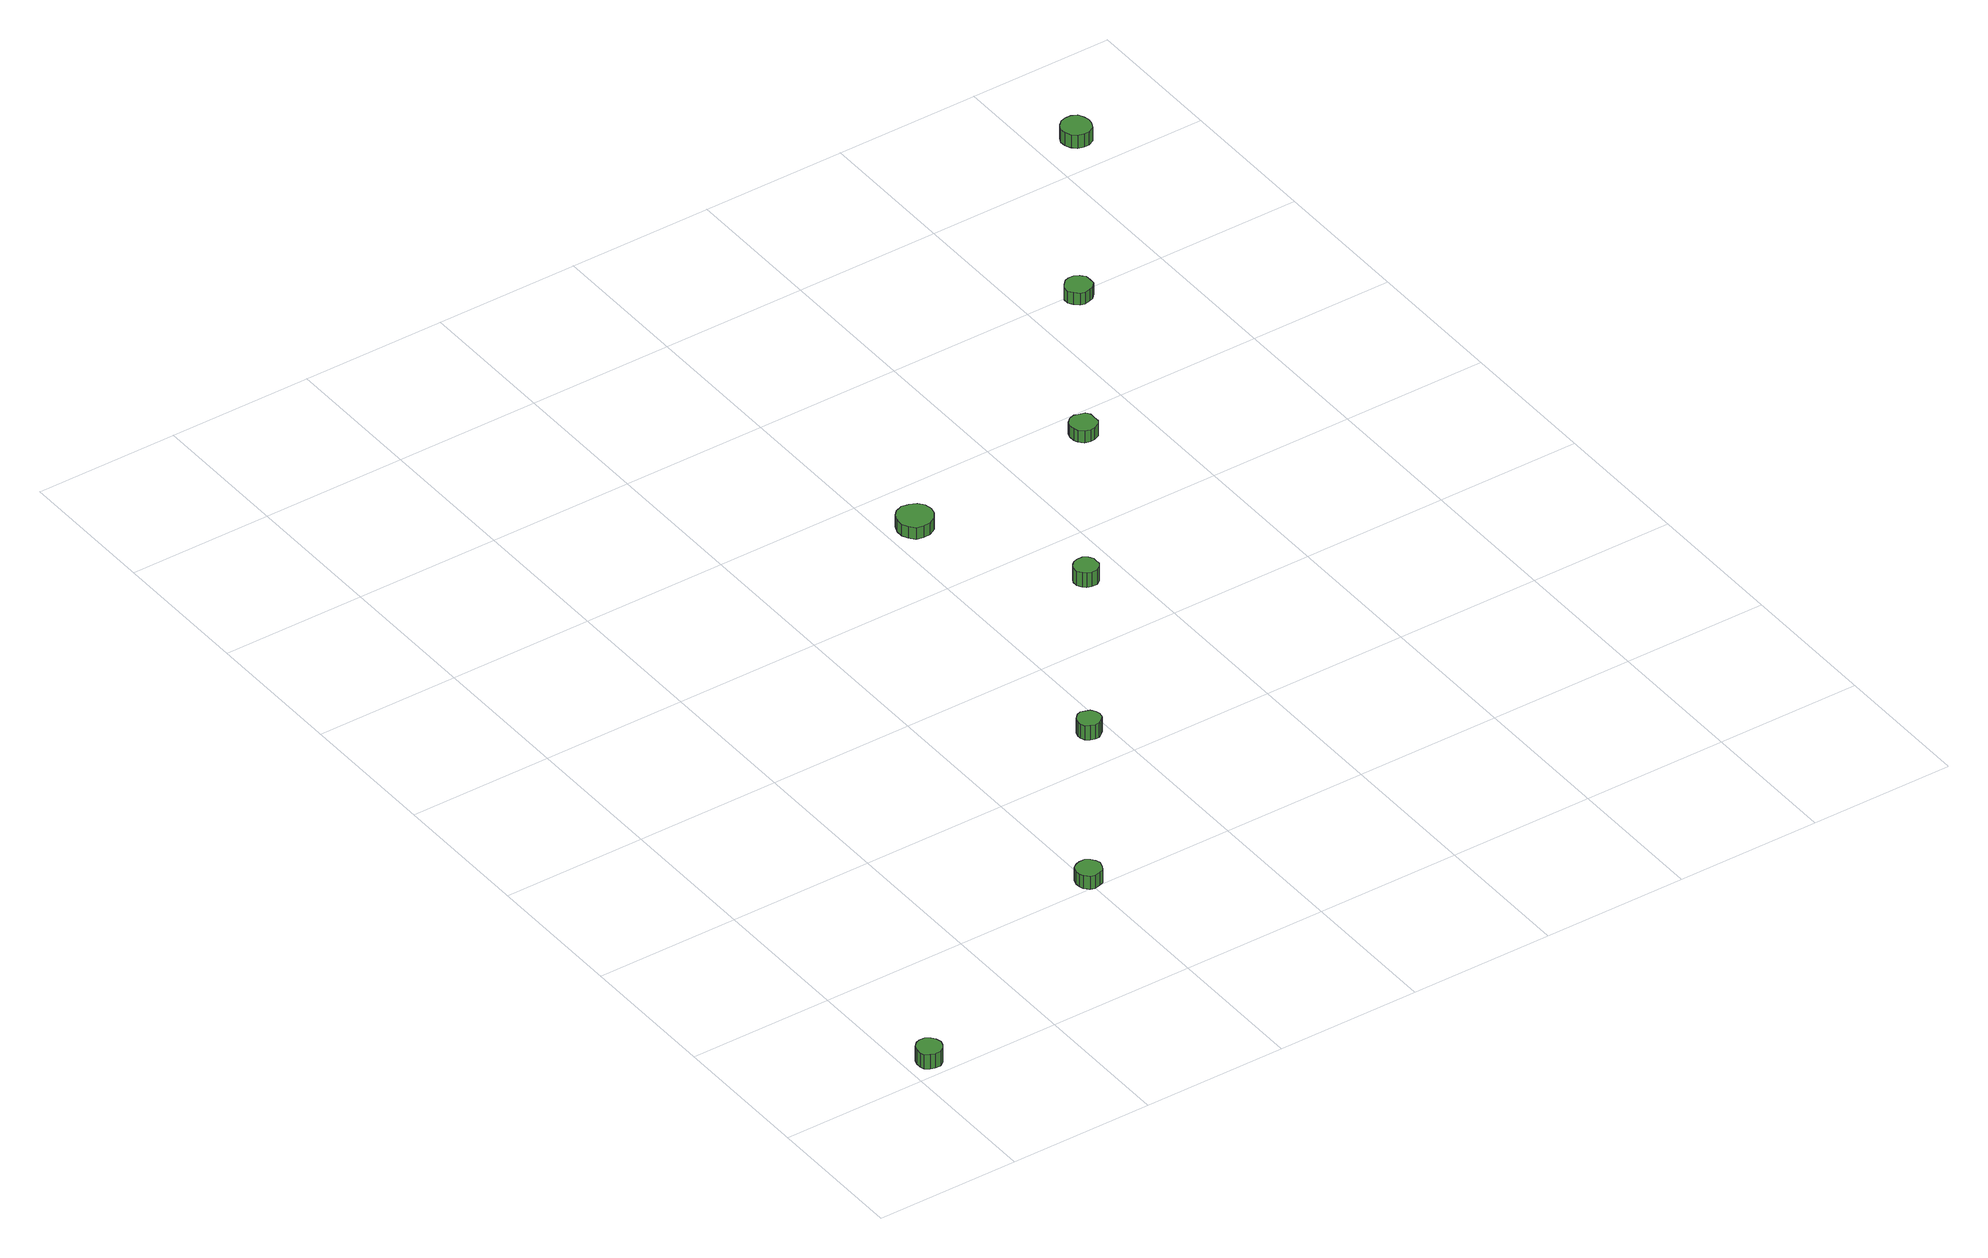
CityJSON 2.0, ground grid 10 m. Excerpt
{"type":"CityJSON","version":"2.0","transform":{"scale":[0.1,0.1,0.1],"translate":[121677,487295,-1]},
"CityObjects":{
"tree1":{"type":"SolitaryVegetationObject","attributes":{"function":"something"},"geometry":[{"type":"MultiSurface","lod":"1","boundaries":[[[0,1,2,3,4,5,6,7,8,9,10,11,12,13,14]],[[15,16,17,18,19,20,21,22,23,24,25,26,27,28,29]],[[0,29,28,1]],[[1,28,27,2]],[[2,27,26,3]],[[3,26,25,4]],[[4,25,24,5]],[[5,24,23,6]],[[6,23,22,7]],[[7,22,21,8]],[[8,21,20,9]],[[9,20,19,10]],[[10,19,18,11]],[[11,18,17,12]],[[12,17,16,13]],[[13,16,15,14]],[[14,15,29,0]]]}]},
"tree2":{"type":"SolitaryVegetationObject","attributes":{"function":"something"},"geometry":[{"type":"MultiSurface","lod":"1","boundaries":[[[30,31,32,33,34,35,36,37,38,39,40,41,42,43,44]],[[45,46,47,48,49,50,51,52,53,54,55,56,57,58,59]],[[30,59,58,31]],[[31,58,57,32]],[[32,57,56,33]],[[33,56,55,34]],[[34,55,54,35]],[[35,54,53,36]],[[36,53,52,37]],[[37,52,51,38]],[[38,51,50,39]],[[39,50,49,40]],[[40,49,48,41]],[[41,48,47,42]],[[42,47,46,43]],[[43,46,45,44]],[[44,45,59,30]]]}]},
"tree3":{"type":"SolitaryVegetationObject","attributes":{"function":"something"}},
"tree4":{"type":"SolitaryVegetationObject","attributes":{"function":"something"}},
"tree5":{"type":"SolitaryVegetationObject","attributes":{"function":"something"},"geometry":[{"type":"MultiSurface","lod":"1","boundaries":[[[60,61,62,63,64,65,66,67,68,69,70,71,72,73,74]],[[75,76,77,78,79,80,81,82,83,84,85,86,87,88,89]],[[60,89,88,61]],[[61,88,87,62]],[[62,87,86,63]],[[63,86,85,64]],[[64,85,84,65]],[[65,84,83,66]],[[66,83,82,67]],[[67,82,81,68]],[[68,81,80,69]],[[69,80,79,70]],[[70,79,78,71]],[[71,78,77,72]],[[72,77,76,73]],[[73,76,75,74]],[[74,75,89,60]]]}]},
"tree6":{"type":"SolitaryVegetationObject","attributes":{"function":"something"},"geometry":[{"type":"MultiSurface","lod":"1","boundaries":[[[90,91,92,93,94,95,96,97,98,99,100,101,102,103,104]],[[105,106,107,108,109,110,111,112,113,114,115,116,117,118,119]],[[90,119,118,91]],[[91,118,117,92]],[[92,117,116,93]],[[93,116,115,94]],[[94,115,114,95]],[[95,114,113,96]],[[96,113,112,97]],[[97,112,111,98]],[[98,111,110,99]],[[99,110,109,100]],[[100,109,108,101]],[[101,108,107,102]],[[102,107,106,103]],[[103,106,105,104]],[[104,105,119,90]]]}]},
"tree7":{"type":"SolitaryVegetationObject","attributes":{"function":"something"},"geometry":[{"type":"MultiSurface","lod":"1","boundaries":[[[120,121,122,123,124,125,126,127,128,129,130,131,132,133,134]],[[135,136,137,138,139,140,141,142,143,144,145,146,147,148,149]],[[120,149,148,121]],[[121,148,147,122]],[[122,147,146,123]],[[123,146,145,124]],[[124,145,144,125]],[[125,144,143,126]],[[126,143,142,127]],[[127,142,141,128]],[[128,141,140,129]],[[129,140,139,130]],[[130,139,138,131]],[[131,138,137,132]],[[132,137,136,133]],[[133,136,135,134]],[[134,135,149,120]]]}]},
"tree8":{"type":"SolitaryVegetationObject","attributes":{"function":"something"},"geometry":[{"type":"MultiSurface","lod":"1","boundaries":[[[150,151,152,153,154,155,156,157,158,159,160,161,162,163,164]],[[165,166,167,168,169,170,171,172,173,174,175,176,177,178,179]],[[150,179,178,151]],[[151,178,177,152]],[[152,177,176,153]],[[153,176,175,154]],[[154,175,174,155]],[[155,174,173,156]],[[156,173,172,157]],[[157,172,171,158]],[[158,171,170,159]],[[159,170,169,160]],[[160,169,168,161]],[[161,168,167,162]],[[162,167,166,163]],[[163,166,165,164]],[[164,165,179,150]]]}]},
"tree9":{"type":"SolitaryVegetationObject","attributes":{"function":"something"}},
"tree10":{"type":"SolitaryVegetationObject","attributes":{"function":"something"}},
"tree11":{"type":"SolitaryVegetationObject","attributes":{"function":"something"},"geometry":[{"type":"MultiSurface","lod":"1","boundaries":[[[180,181,182,183,184,185,186,187,188,189,190,191,192,193,194]],[[195,196,197,198,199,200,201,202,203,204,205,206,207,208,209]],[[180,209,208,181]],[[181,208,207,182]],[[182,207,206,183]],[[183,206,205,184]],[[184,205,204,185]],[[185,204,203,186]],[[186,203,202,187]],[[187,202,201,188]],[[188,201,200,189]],[[189,200,199,190]],[[190,199,198,191]],[[191,198,197,192]],[[192,197,196,193]],[[193,196,195,194]],[[194,195,209,180]]]}]},
"tree12":{"type":"SolitaryVegetationObject","attributes":{"function":"something"},"geometry":[{"type":"MultiSurface","lod":"1","boundaries":[[[210,211,212,213,214,215,216,217,218,219,220,221,222,223,224]],[[225,226,227,228,229,230,231,232,233,234,235,236,237,238,239]],[[210,239,238,211]],[[211,238,237,212]],[[212,237,236,213]],[[213,236,235,214]],[[214,235,234,215]],[[215,234,233,216]],[[216,233,232,217]],[[217,232,231,218]],[[218,231,230,219]],[[219,230,229,220]],[[220,229,228,221]],[[221,228,227,222]],[[222,227,226,223]],[[223,226,225,224]],[[224,225,239,210]]]}]}
},
"vertices":[
[25,14,17],[24,18,17],[22,21,17],[19,23,17],[15,23,17],[12,22,17],[9,19,17],[8,16,17],[8,12,17],[9,9,17],[12,7,17],[15,6,17],[19,6,17],[22,8,17],[24,11,17],[24,11,6],[22,8,6],[19,6,6],[15,6,6],[12,7,6],[9,9,6],[8,12,6],[8,16,6],[9,19,6],[12,22,6],[15,23,6],[19,23,6],[22,21,6],[24,18,6],[25,14,6],
[210,108,16],[209,111,16],[207,114,16],[204,116,16],[200,116,16],[197,115,16],[194,113,16],[193,109,16],[193,106,16],[194,103,16],[197,100,16],[200,99,16],[204,100,16],[207,101,16],[209,104,16],[209,104,6],[207,101,6],[204,100,6],[200,99,6],[197,100,6],[194,103,6],[193,106,6],[193,109,6],[194,113,6],[197,115,6],[200,116,6],[204,116,6],[207,114,6],[209,111,6],[210,108,6],
[296,231,17],[295,234,17],[293,237,17],[290,238,17],[287,239,17],[284,238,17],[281,235,17],[280,232,17],[280,229,17],[281,226,17],[284,224,17],[287,223,17],[290,223,17],[293,225,17],[295,227,17],[295,227,6],[293,225,6],[290,223,6],[287,223,6],[284,224,6],[281,226,6],[280,229,6],[280,232,6],[281,235,6],[284,238,6],[287,239,6],[290,238,6],[293,237,6],[295,234,6],[296,231,6],
[332,463,15],[331,468,15],[328,472,15],[323,474,15],[318,475,15],[313,473,15],[310,470,15],[308,465,15],[308,460,15],[310,456,15],[313,452,15],[318,451,15],[323,451,15],[328,454,15],[331,458,15],[331,458,6],[328,454,6],[323,451,6],[318,451,6],[313,452,6],[310,456,6],[308,460,6],[308,465,6],[310,470,6],[313,473,6],[318,475,6],[323,474,6],[328,472,6],[331,468,6],[332,463,6],
[383,359,17],[383,362,17],[381,365,17],[378,367,17],[374,367,17],[371,366,17],[369,364,17],[367,361,17],[367,357,17],[369,354,17],[371,352,17],[374,351,17],[378,351,17],[381,353,17],[383,356,17],[383,356,6],[381,353,6],[378,351,6],[374,351,6],[371,352,6],[369,354,6],[367,357,6],[367,361,6],[369,364,6],[371,366,6],[374,367,6],[378,367,6],[381,365,6],[383,362,6],[383,359,6],
[467,481,15],[467,485,15],[465,488,15],[461,489,15],[458,490,15],[454,489,15],[451,486,15],[450,483,15],[450,479,15],[451,476,15],[454,473,15],[458,472,15],[461,472,15],[465,474,15],[467,477,15],[467,477,6],[465,474,6],[461,472,6],[458,472,6],[454,473,6],[451,476,6],[450,479,6],[450,483,6],[451,486,6],[454,489,6],[458,490,6],[461,489,6],[465,488,6],[467,485,6],[467,481,6],
[545,597,15],[545,601,15],[542,604,15],[539,606,15],[535,606,15],[532,605,15],[529,602,15],[527,599,15],[527,595,15],[529,592,15],[532,589,15],[535,588,15],[539,589,15],[542,590,15],[545,593,15],[545,593,6],[542,590,6],[539,589,6],[535,588,6],[532,589,6],[529,592,6],[527,595,6],[527,599,6],[529,602,6],[532,605,6],[535,606,6],[539,606,6],[542,604,6],[545,601,6],[545,597,6],
[637,729,16],[636,733,16],[634,737,16],[630,739,16],[626,739,16],[622,738,16],[619,735,16],[617,731,16],[617,727,16],[619,723,16],[622,720,16],[626,719,16],[630,719,16],[634,721,16],[636,725,16],[636,725,6],[634,721,6],[630,719,6],[626,719,6],[622,720,6],[619,723,6],[617,727,6],[617,731,6],[619,735,6],[622,738,6],[626,739,6],[630,739,6],[634,737,6],[636,733,6],[637,729,6]
]}
